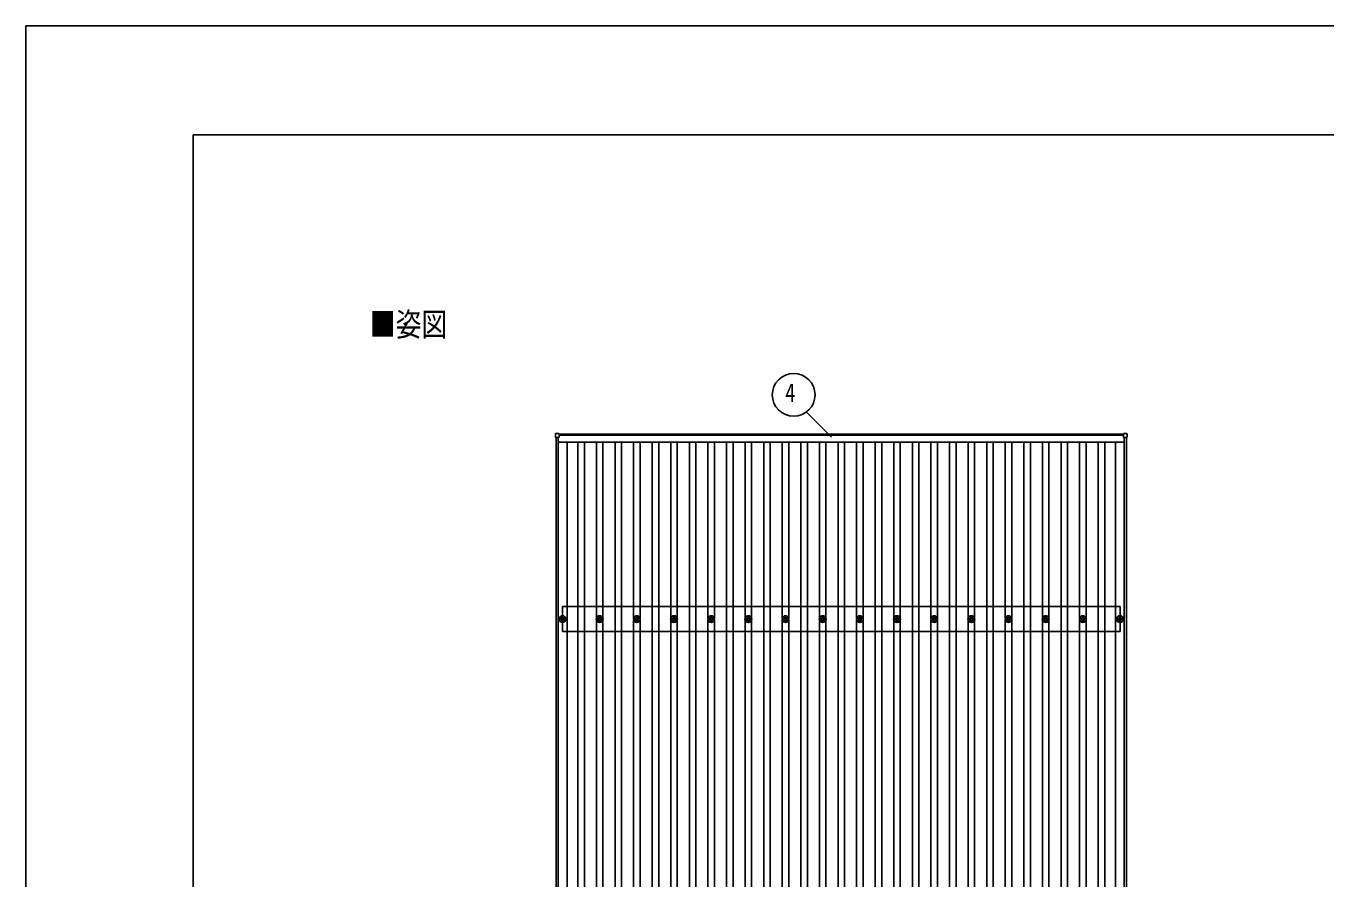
# Model space of a CAD drawing. Units: millimetres, scale not verified. Extents: x -12615 to 12615, y -8910 to 8910.
# Drawn here: x -12615 to -5625, y 4327 to 8910 of the extents above; entities that cross this region are included whole.
import ezdxf
from ezdxf.enums import TextEntityAlignment as Align

# ---------------------------------------------------------------- set-up
doc = ezdxf.new("R2010")
doc.units = ezdxf.units.MM
doc.header["$LTSCALE"] = 40
for name, color, linetype in [('0-2_USER1', 3, 'Continuous'), ('0-4_YKK_13', 4, 'Continuous'), ('0-5_YKK_A1', 4, 'Continuous'), ('0-6_YKK_D', 6, 'Continuous'), ('0-7_YKK_ZWAK', 7, 'Continuous')]:
    doc.layers.add(name, color=color, linetype=linetype)
doc.styles.add('ＭＳ ゴシック', font='')
doc.styles.get('ＭＳ ゴシック').set_extended_font_data('MS Gothic')

msp = doc.modelspace()

# ---------------------------------------------------------------- linework, layer by layer
at = {"layer": '0-4_YKK_13'}
for p, q in [((-9766.12, 6698.35), (-9766.12, 6716.35)), ((-9765.12, 6717.35), (-9747.12, 6717.35)), ((-9746.12, 6716.35), (-9746.12, 6698.35)), ((-6709.52, 6716.35), (-6709.52, 6698.35)), ((-6690.52, 6717.35), (-6708.52, 6717.35)), ((-6689.52, 6698.35), (-6689.52, 6716.35)), ((-9747.12, 6697.35), (-9765.12, 6697.35)), ((-6708.52, 6697.35), (-6690.52, 6697.35)), ((-9737.82, 5721.59), (-9733.4, 5721.59)), ((-9737.82, 5718.09), (-9733.4, 5718.09)), ((-9729.57, 5729.83), (-9729.57, 5725.42)), ((-9729.57, 5714.25), (-9729.57, 5709.84)), ((-9726.07, 5729.83), (-9726.07, 5725.42)), ((-9726.07, 5714.25), (-9726.07, 5709.84)), ((-9722.24, 5721.59), (-9717.82, 5721.59)), ((-9722.24, 5718.09), (-9717.82, 5718.09)), ((-9537.82, 5721.59), (-9533.4, 5721.59)), ((-9537.82, 5718.09), (-9533.4, 5718.09)), ((-9529.57, 5729.83), (-9529.57, 5725.42)), ((-9529.57, 5714.25), (-9529.57, 5709.84)), ((-9526.07, 5729.83), (-9526.07, 5725.42)), ((-9526.07, 5714.25), (-9526.07, 5709.84)), ((-9522.24, 5721.59), (-9517.82, 5721.59)), ((-9522.24, 5718.09), (-9517.82, 5718.09)), ((-9337.82, 5721.59), (-9333.4, 5721.59)), ((-9337.82, 5718.09), (-9333.4, 5718.09)), ((-9329.57, 5729.83), (-9329.57, 5725.42)), ((-9329.57, 5714.25), (-9329.57, 5709.84)), ((-9326.07, 5729.83), (-9326.07, 5725.42)), ((-9326.07, 5714.25), (-9326.07, 5709.84)), ((-9322.24, 5721.59), (-9317.82, 5721.59)), ((-9322.24, 5718.09), (-9317.82, 5718.09)), ((-9137.82, 5721.59), (-9133.4, 5721.59)), ((-9137.82, 5718.09), (-9133.4, 5718.09)), ((-9129.57, 5729.83), (-9129.57, 5725.42)), ((-9129.57, 5714.25), (-9129.57, 5709.84)), ((-9126.07, 5729.83), (-9126.07, 5725.42)), ((-9126.07, 5714.25), (-9126.07, 5709.84)), ((-9122.24, 5721.59), (-9117.82, 5721.59)), ((-9122.24, 5718.09), (-9117.82, 5718.09)), ((-8937.82, 5721.59), (-8933.4, 5721.59)), ((-8937.82, 5718.09), (-8933.4, 5718.09)), ((-8929.57, 5729.83), (-8929.57, 5725.42)), ((-8929.57, 5714.25), (-8929.57, 5709.84)), ((-8926.07, 5729.83), (-8926.07, 5725.42)), ((-8926.07, 5714.25), (-8926.07, 5709.84)), ((-8922.24, 5721.59), (-8917.82, 5721.59)), ((-8922.24, 5718.09), (-8917.82, 5718.09)), ((-8737.82, 5721.59), (-8733.4, 5721.59)), ((-8737.82, 5718.09), (-8733.4, 5718.09)), ((-8729.57, 5729.83), (-8729.57, 5725.42)), ((-8729.57, 5714.25), (-8729.57, 5709.84)), ((-8726.07, 5729.83), (-8726.07, 5725.42)), ((-8726.07, 5714.25), (-8726.07, 5709.84)), ((-8722.24, 5721.59), (-8717.82, 5721.59)), ((-8722.24, 5718.09), (-8717.82, 5718.09)), ((-8537.82, 5721.59), (-8533.4, 5721.59)), ((-8537.82, 5718.09), (-8533.4, 5718.09)), ((-8529.57, 5729.83), (-8529.57, 5725.42)), ((-8529.57, 5714.25), (-8529.57, 5709.84)), ((-8526.07, 5729.83), (-8526.07, 5725.42)), ((-8526.07, 5714.25), (-8526.07, 5709.84)), ((-8522.24, 5721.59), (-8517.82, 5721.59)), ((-8522.24, 5718.09), (-8517.82, 5718.09)), ((-8337.82, 5721.59), (-8333.4, 5721.59)), ((-8337.82, 5718.09), (-8333.4, 5718.09)), ((-8329.57, 5729.83), (-8329.57, 5725.42)), ((-8329.57, 5714.25), (-8329.57, 5709.84)), ((-8326.07, 5729.83), (-8326.07, 5725.42)), ((-8326.07, 5714.25), (-8326.07, 5709.84)), ((-8322.24, 5721.59), (-8317.82, 5721.59)), ((-8322.24, 5718.09), (-8317.82, 5718.09)), ((-8137.82, 5721.59), (-8133.4, 5721.59)), ((-8137.82, 5718.09), (-8133.4, 5718.09)), ((-8129.57, 5729.83), (-8129.57, 5725.42)), ((-8129.57, 5714.25), (-8129.57, 5709.84)), ((-8126.07, 5729.83), (-8126.07, 5725.42)), ((-8126.07, 5714.25), (-8126.07, 5709.84)), ((-8122.24, 5721.59), (-8117.82, 5721.59)), ((-8122.24, 5718.09), (-8117.82, 5718.09)), ((-7937.82, 5721.59), (-7933.4, 5721.59)), ((-7937.82, 5718.09), (-7933.4, 5718.09)), ((-7929.57, 5729.83), (-7929.57, 5725.42)), ((-7929.57, 5714.25), (-7929.57, 5709.84)), ((-7926.07, 5729.83), (-7926.07, 5725.42)), ((-7926.07, 5714.25), (-7926.07, 5709.84)), ((-7922.24, 5721.59), (-7917.82, 5721.59)), ((-7922.24, 5718.09), (-7917.82, 5718.09)), ((-7737.82, 5721.59), (-7733.4, 5721.59)), ((-7737.82, 5718.09), (-7733.4, 5718.09)), ((-7729.57, 5729.83), (-7729.57, 5725.42)), ((-7729.57, 5714.25), (-7729.57, 5709.84)), ((-7726.07, 5729.83), (-7726.07, 5725.42)), ((-7726.07, 5714.25), (-7726.07, 5709.84)), ((-7722.24, 5721.59), (-7717.82, 5721.59)), ((-7722.24, 5718.09), (-7717.82, 5718.09)), ((-7537.82, 5721.59), (-7533.4, 5721.59)), ((-7537.82, 5718.09), (-7533.4, 5718.09)), ((-7529.57, 5729.83), (-7529.57, 5725.42)), ((-7529.57, 5714.25), (-7529.57, 5709.84)), ((-7526.07, 5729.83), (-7526.07, 5725.42)), ((-7526.07, 5714.25), (-7526.07, 5709.84)), ((-7522.24, 5721.59), (-7517.82, 5721.59)), ((-7522.24, 5718.09), (-7517.82, 5718.09)), ((-7337.82, 5721.59), (-7333.4, 5721.59)), ((-7337.82, 5718.09), (-7333.4, 5718.09)), ((-7329.57, 5729.83), (-7329.57, 5725.42)), ((-7329.57, 5714.25), (-7329.57, 5709.84)), ((-7326.07, 5729.83), (-7326.07, 5725.42)), ((-7326.07, 5714.25), (-7326.07, 5709.84)), ((-7322.24, 5721.59), (-7317.82, 5721.59)), ((-7322.24, 5718.09), (-7317.82, 5718.09)), ((-7137.82, 5721.59), (-7133.4, 5721.59)), ((-7137.82, 5718.09), (-7133.4, 5718.09)), ((-7129.57, 5729.83), (-7129.57, 5725.42)), ((-7129.57, 5714.25), (-7129.57, 5709.84)), ((-7126.07, 5729.83), (-7126.07, 5725.42)), ((-7126.07, 5714.25), (-7126.07, 5709.84)), ((-7122.24, 5721.59), (-7117.82, 5721.59)), ((-7122.24, 5718.09), (-7117.82, 5718.09)), ((-6937.82, 5721.59), (-6933.4, 5721.59)), ((-6937.82, 5718.09), (-6933.4, 5718.09)), ((-6929.57, 5729.83), (-6929.57, 5725.42)), ((-6929.57, 5714.25), (-6929.57, 5709.84)), ((-6926.07, 5729.83), (-6926.07, 5725.42)), ((-6926.07, 5714.25), (-6926.07, 5709.84)), ((-6922.24, 5721.59), (-6917.82, 5721.59)), ((-6922.24, 5718.09), (-6917.82, 5718.09)), ((-6737.82, 5721.59), (-6733.4, 5721.59)), ((-6737.82, 5718.09), (-6733.4, 5718.09)), ((-6729.57, 5729.83), (-6729.57, 5725.42)), ((-6729.57, 5714.25), (-6729.57, 5709.84)), ((-6726.07, 5729.83), (-6726.07, 5725.42)), ((-6726.07, 5714.25), (-6726.07, 5709.84)), ((-6722.24, 5721.59), (-6717.82, 5721.59)), ((-6722.24, 5718.09), (-6717.82, 5718.09))]:
    msp.add_line(p, q, dxfattribs=at)
for centre, radius in [((-9727.82, 5719.84), 18.25), ((-9527.82, 5719.84), 18.25), ((-9327.82, 5719.84), 18.25), ((-9127.82, 5719.84), 18.25), ((-8927.82, 5719.84), 18.25), ((-8727.82, 5719.84), 18.25), ((-8527.82, 5719.84), 18.25), ((-8327.82, 5719.84), 18.25), ((-8127.82, 5719.84), 18.25), ((-7927.82, 5719.84), 18.25), ((-7727.82, 5719.84), 18.25), ((-7527.82, 5719.84), 18.25), ((-7327.82, 5719.84), 18.25), ((-7127.82, 5719.84), 18.25), ((-6927.82, 5719.84), 18.25), ((-6727.82, 5719.84), 18.25), ((-9727.82, 5719.84), 10.15), ((-9727.82, 5719.84), 5.85), ((-9727.82, 5719.84), 5.25), ((-9527.82, 5719.84), 10.15), ((-9527.82, 5719.84), 5.85), ((-9527.82, 5719.84), 5.25), ((-9327.82, 5719.84), 10.15), ((-9327.82, 5719.84), 5.85), ((-9327.82, 5719.84), 5.25), ((-9127.82, 5719.84), 10.15), ((-9127.82, 5719.84), 5.85), ((-9127.82, 5719.84), 5.25), ((-8927.82, 5719.84), 10.15), ((-8927.82, 5719.84), 5.85), ((-8927.82, 5719.84), 5.25), ((-8727.82, 5719.84), 10.15), ((-8727.82, 5719.84), 5.85), ((-8727.82, 5719.84), 5.25), ((-8527.82, 5719.84), 10.15), ((-8527.82, 5719.84), 5.85), ((-8527.82, 5719.84), 5.25), ((-8327.82, 5719.84), 10.15), ((-8327.82, 5719.84), 5.85), ((-8327.82, 5719.84), 5.25), ((-8127.82, 5719.84), 10.15), ((-8127.82, 5719.84), 5.85), ((-8127.82, 5719.84), 5.25), ((-7927.82, 5719.84), 10.15), ((-7927.82, 5719.84), 5.85), ((-7927.82, 5719.84), 5.25), ((-7727.82, 5719.84), 10.15), ((-7727.82, 5719.84), 5.85), ((-7727.82, 5719.84), 5.25), ((-7527.82, 5719.84), 10.15), ((-7527.82, 5719.84), 5.85), ((-7527.82, 5719.84), 5.25), ((-7327.82, 5719.84), 10.15), ((-7327.82, 5719.84), 5.85), ((-7327.82, 5719.84), 5.25), ((-7127.82, 5719.84), 10.15), ((-7127.82, 5719.84), 5.85), ((-7127.82, 5719.84), 5.25), ((-6927.82, 5719.84), 10.15), ((-6927.82, 5719.84), 5.85), ((-6927.82, 5719.84), 5.25), ((-6727.82, 5719.84), 10.15), ((-6727.82, 5719.84), 5.85), ((-6727.82, 5719.84), 5.25)]:
    msp.add_circle(centre, radius, dxfattribs=at)
for centre, start, end in [((-9765.12, 6716.35), 90, 180), ((-9747.12, 6716.35), 0, 90), ((-6708.52, 6716.35), 90, 180), ((-6690.52, 6716.35), 0, 90), ((-9765.12, 6698.35), 180, 270), ((-9747.12, 6698.35), 270, 0), ((-6708.52, 6698.35), 180, 270), ((-6690.52, 6698.35), 270, 0)]:
    msp.add_arc(centre, 1, start, end, dxfattribs=at)
at = {"layer": '0-5_YKK_A1'}
for p, q in [((-9746.12, 6714.05), (-6709.52, 6714.05)), ((-9762.82, 1730.86), (-9762.82, 6697.35)), ((-9750.82, 1730.86), (-9750.82, 6697.35)), ((-9750.82, 6671.26), (-6704.82, 6671.26)), ((-6709.52, 6709.26), (-9746.12, 6709.26)), ((-9702.82, 1762.15), (-9702.82, 6671.26)), ((-9645.32, 1762.15), (-9645.32, 6671.26)), ((-9610.32, 1762.15), (-9610.32, 6671.26)), ((-9545.32, 5725.01), (-9545.32, 6671.26)), ((-9510.32, 5725.01), (-9510.32, 6671.26)), ((-9445.32, 1762.15), (-9445.32, 6671.26)), ((-9410.32, 1762.15), (-9410.32, 6671.26)), ((-9345.32, 5725.01), (-9345.32, 6671.26)), ((-9310.32, 5725.01), (-9310.32, 6671.26)), ((-9245.32, 1762.15), (-9245.32, 6671.26)), ((-9210.32, 1762.15), (-9210.32, 6671.26)), ((-9145.32, 5725.01), (-9145.32, 6671.26)), ((-9110.32, 5725.01), (-9110.32, 6671.26)), ((-9045.32, 1762.15), (-9045.32, 6671.26)), ((-9010.32, 1762.15), (-9010.32, 6671.26)), ((-8945.32, 5725.01), (-8945.32, 6671.26)), ((-8910.32, 5725.01), (-8910.32, 6671.26)), ((-8845.32, 1762.15), (-8845.32, 6671.26)), ((-8810.32, 1762.15), (-8810.32, 6671.26)), ((-8745.32, 5725.01), (-8745.32, 6671.26)), ((-8710.32, 5725.01), (-8710.32, 6671.26)), ((-8645.32, 1762.15), (-8645.32, 6671.26)), ((-8610.32, 1762.15), (-8610.32, 6671.26)), ((-8545.32, 5725.01), (-8545.32, 6671.26)), ((-8510.32, 5725.01), (-8510.32, 6671.26)), ((-8445.32, 1762.15), (-8445.32, 6671.26)), ((-8410.32, 1762.15), (-8410.32, 6671.26)), ((-8345.32, 5725.01), (-8345.32, 6671.26)), ((-8310.32, 5725.01), (-8310.32, 6671.26)), ((-8245.32, 1762.15), (-8245.32, 6671.26)), ((-8210.32, 1762.15), (-8210.32, 6671.26)), ((-8145.32, 5725.01), (-8145.32, 6671.26)), ((-8110.32, 5725.01), (-8110.32, 6671.26)), ((-8045.32, 1762.15), (-8045.32, 6671.26)), ((-8010.32, 1762.15), (-8010.32, 6671.26)), ((-7945.32, 5725.01), (-7945.32, 6671.26)), ((-7910.32, 5725.01), (-7910.32, 6671.26)), ((-7845.32, 1762.15), (-7845.32, 6671.26)), ((-7810.32, 1762.15), (-7810.32, 6671.26)), ((-7745.32, 5725.01), (-7745.32, 6671.26)), ((-7710.32, 5725.01), (-7710.32, 6671.26)), ((-7645.32, 1762.15), (-7645.32, 6671.26)), ((-7610.32, 1762.15), (-7610.32, 6671.26)), ((-7545.32, 5725.01), (-7545.32, 6671.26)), ((-7510.32, 5725.01), (-7510.32, 6671.26)), ((-7445.32, 1762.15), (-7445.32, 6671.26)), ((-7410.32, 1762.15), (-7410.32, 6671.26)), ((-7345.32, 5725.01), (-7345.32, 6671.26)), ((-7310.32, 5725.01), (-7310.32, 6671.26)), ((-7245.32, 1762.15), (-7245.32, 6671.26)), ((-7245.32, 1762.15), (-7245.32, 6671.26)), ((-7210.32, 1762.15), (-7210.32, 6671.26)), ((-7210.32, 1762.15), (-7210.32, 6671.26)), ((-7145.32, 5725.01), (-7145.32, 6671.26)), ((-7110.32, 5725.01), (-7110.32, 6671.26)), ((-7045.32, 1762.15), (-7045.32, 6671.26)), ((-7010.32, 1762.15), (-7010.32, 6671.26)), ((-6945.32, 5725.01), (-6945.32, 6671.26)), ((-6910.32, 5725.01), (-6910.32, 6671.26)), ((-6845.32, 1762.15), (-6845.32, 6671.26)), ((-6810.32, 1762.15), (-6810.32, 6671.26)), ((-6752.82, 1762.15), (-6752.82, 6671.26)), ((-6704.82, 1730.86), (-6704.82, 6697.35)), ((-6692.82, 1730.86), (-6692.82, 6697.35)), ((-6727.82, 5786.84), (-9727.82, 5786.84)), ((-9727.82, 5652.84), (-9727.82, 5786.84)), ((-6727.82, 5652.84), (-6727.82, 5786.84)), ((-9545.32, 2725.01), (-9545.32, 5714.66)), ((-9510.32, 2725.01), (-9510.32, 5714.66)), ((-9345.32, 2725.01), (-9345.32, 5714.66)), ((-9310.32, 2725.01), (-9310.32, 5714.66)), ((-9145.32, 2725.01), (-9145.32, 5714.66)), ((-9110.32, 2725.01), (-9110.32, 5714.66)), ((-8945.32, 2725.01), (-8945.32, 5714.66)), ((-8910.32, 2725.01), (-8910.32, 5714.66)), ((-8745.32, 2725.01), (-8745.32, 5714.66)), ((-8710.32, 2725.01), (-8710.32, 5714.66)), ((-8545.32, 2725.01), (-8545.32, 5714.66)), ((-8510.32, 2725.01), (-8510.32, 5714.66)), ((-8345.32, 2725.01), (-8345.32, 5714.66)), ((-8310.32, 2725.01), (-8310.32, 5714.66)), ((-8145.32, 2725.01), (-8145.32, 5714.66)), ((-8110.32, 2725.01), (-8110.32, 5714.66)), ((-7945.32, 2725.01), (-7945.32, 5714.66)), ((-7910.32, 2725.01), (-7910.32, 5714.66)), ((-7745.32, 2725.01), (-7745.32, 5714.66)), ((-7710.32, 2725.01), (-7710.32, 5714.66)), ((-7545.32, 2725.01), (-7545.32, 5714.66)), ((-7510.32, 2725.01), (-7510.32, 5714.66)), ((-7345.32, 2725.01), (-7345.32, 5714.66)), ((-7310.32, 2725.01), (-7310.32, 5714.66)), ((-7145.32, 2725.01), (-7145.32, 5714.66)), ((-7110.32, 2725.01), (-7110.32, 5714.66)), ((-6945.32, 2725.01), (-6945.32, 5714.66)), ((-6910.32, 2725.01), (-6910.32, 5714.66)), ((-6727.82, 5652.84), (-9727.82, 5652.84))]:
    msp.add_line(p, q, dxfattribs=at)
at = {"layer": '0-6_YKK_D'}
msp.add_line((-8280.71, 6698.91), (-8415.46, 6833.66), dxfattribs=at)
msp.add_circle((-8484.01, 6926.24), 115.2, dxfattribs=at)
at = {"layer": '0-7_YKK_ZWAK'}
for p in [(11685.06, 8325), (-11714.94, -7575)]:
    msp.add_line(p, (-11714.94, 8325), dxfattribs=at)
msp.add_lwpolyline([(-12615, -8910), (12615, -8910), (12615, 8910), (-12615, 8910)], close=True, dxfattribs=at)

# ---------------------------------------------------------------- texts
at = {"layer": '0-2_USER1', "style": 'ＭＳ ゴシック', "width": 0.8}
msp.add_text('■姿図', height=127.3, dxfattribs=at).set_placement((-10764.41, 7203.62), align=Align.BOTTOM_LEFT)
at = {"layer": '0-6_YKK_D', "style": 'ＭＳ ゴシック', "width": 0.8}
msp.add_text('4', height=98.97, dxfattribs=at).set_placement((-8529.48, 6858.74), align=Align.BOTTOM_LEFT)

doc.saveas('drawing.dxf')
